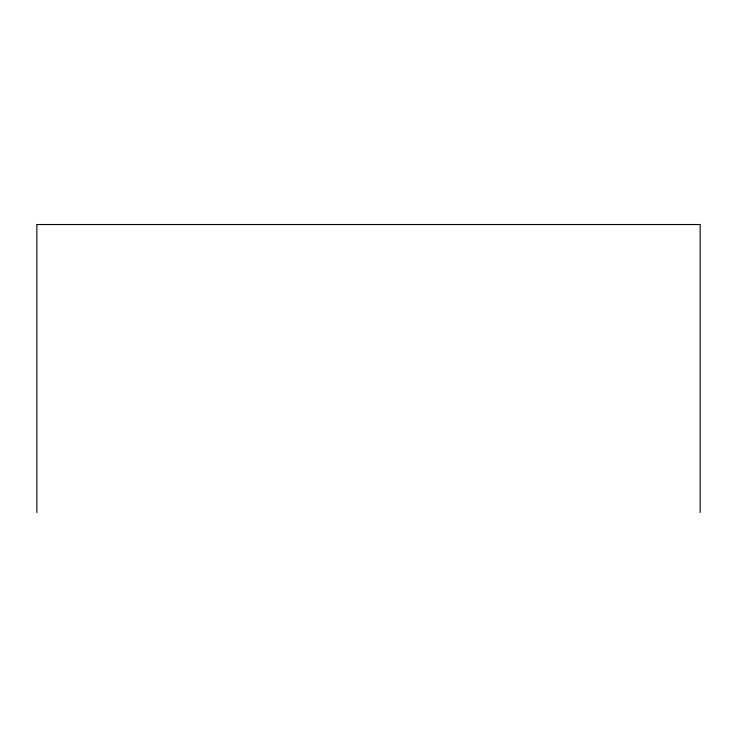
<?xml version="1.0" encoding="UTF-8"?>
<svg xmlns="http://www.w3.org/2000/svg" width="737" height="737" viewBox="0 0 737 737"><rect width="100%" height="100%" fill="white"/><g stroke="black" fill="none" stroke-linecap="round" stroke-linejoin="round"><path stroke-width="1.11" d="M700.15 512.482L700.15 224.518L36.85 224.518L36.85 512.482"/></g></svg>
